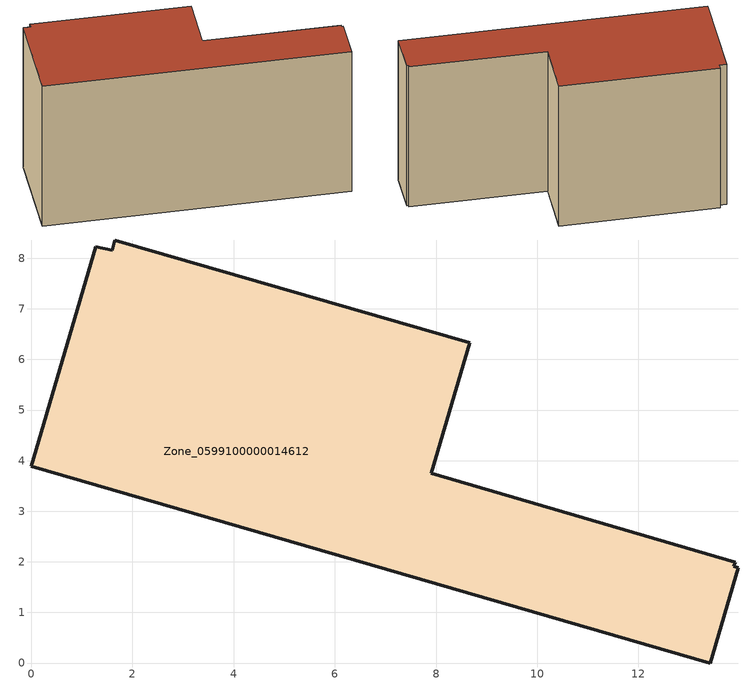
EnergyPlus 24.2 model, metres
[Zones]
Zone_0599100000014612
 floor ground (C_G): 1.6,8.15 1.65,8.36 8.66,6.33 7.91,3.75 13.91,2 13.88,1.91 13.97,1.89 13.42,0 0,3.89 1.28,8.23 z0
 wall outside (C_F): 1.28,8.23 0,3.89 13.42,0 13.97,1.89 13.88,1.91 13.91,2 7.91,3.75 8.66,6.33 1.65,8.36 1.6,8.15 1.28,8.23 z0:7.62
 roof outside (C_R): 13.42,0 13.97,1.89 13.88,1.91 13.91,2 7.91,3.75 8.66,6.33 1.65,8.36 1.6,8.15 1.28,8.23 0,3.89 z7.62
[BUILDING]
Pand.0599100000014612: North Axis=0; Terrain=City; Loads Convergence Tolerance Value=0.04; Temperature Convergence Tolerance Value=0.4; Solar Distribution=FullExterior; Maximum Number of Warmup Days=25; Minimum Number of Warmup Days=1
[Site:Location]
Rotterdam.The.Hague.AP_ZH_NLD Design_Conditions: Latitude=51.96; Longitude=4.45; Time Zone=1; Elevation=-4.5
[SITE:GROUNDTEMPERATURE:BUILDINGSURFACE]
18, 18, 18, 18, 18, 18, 18, 18, 18, 18, 18, 18
[MATERIAL] Thermal Absorptance=0.9; Solar Absorptance=0.7; Visible Absorptance=0.7
Name | Roughness | Thickness | Conductivity | Density | Specific Heat
G.TI.1946 | MediumSmooth | 0.15 | 1 | 540 | 1210
F.TI.1946 | Rough | 0.3 | 0.857143 | 1920 | 840
R.TI.1946 | MediumRough | 0.2 | 0.1 | 1500 | 1000
[CONSTRUCTION]
C_G: G.TI.1946
C_F: F.TI.1946
C_R: R.TI.1946
[ZONE]
Zone_0599100000014612: Type=1; Multiplier=1; Ceiling Height=Autocalculate; Volume=Autocalculate; Floor Area=autocalculate; Part of Total Floor Area=Yes
[ZONEINFILTRATION:DESIGNFLOWRATE]
Infil_Zone_0599100000014612: Zone or ZoneList or Space or SpaceList=Zone_0599100000014612; Schedule=AlwaysOn; Design Flow Rate Calculation Method=Flow/Area; Flow Rate per Floor Area=0.003; Constant Term Coefficient=1; Temperature Term Coefficient=0; Velocity Term Coefficient=0; Velocity Squared Term Coefficient=0
[HVACTEMPLATE:ZONE:IDEALLOADSAIRSYSTEM]
Zone_0599100000014612: Maximum Heating Supply Air Temperature=50; Minimum Cooling Supply Air Temperature=13; Maximum Heating Supply Air Humidity Ratio=0.0156; Minimum Cooling Supply Air Humidity Ratio=0.0077; Heating Limit=NoLimit; Cooling Limit=NoLimit; Dehumidification Control Type=ConstantSensibleHeatRatio; Cooling Sensible Heat Ratio=0.7; Dehumidification Setpoint=60; Humidification Control Type=None; Humidification Setpoint=30; Outdoor Air Method=None; Outdoor Air Flow Rate per Person=0.00944; Outdoor Air Flow Rate per Zone Floor Area=0; Outdoor Air Flow Rate per Zone=0; Demand Controlled Ventilation Type=None; Outdoor Air Economizer Type=NoEconomizer; Heat Recovery Type=None; Sensible Heat Recovery Effectiveness=0.7; Latent Heat Recovery Effectiveness=0.65
[ZONECONTROL:THERMOSTAT]
ThermostatControl_Zone_0599100000014612: Zone or ZoneList=Zone_0599100000014612; Control Type Schedule=DualSetpointControlType; Control 1=Thermostat_Zone_0599100000014612; Temperature Difference Between Cutout And Setpoint=0
[THERMOSTATSETPOINT:DUALSETPOINT]
Thermostat_Zone_0599100000014612: Heating Setpoint Temperature Schedule=HeatingSetpoint_Zone_0599100000014612; Cooling Setpoint Temperature Schedule=CoolingSetpoint_Zone_0599100000014612
[SCHEDULE:COMPACT]
HeatingSetpoint_Zone_0599100000014612: Through: 12/31, For: AllDays, Until: 24:00, 21
CoolingSetpoint_Zone_0599100000014612: Through: 12/31, For: AllDays, Until: 24:00, 24
DualSetpointControlType: Through: 12/31, For: AllDays, Until: 24:00, 4
AlwaysOn: Through: 12/31, For: AllDays, Until: 24:00, 1
